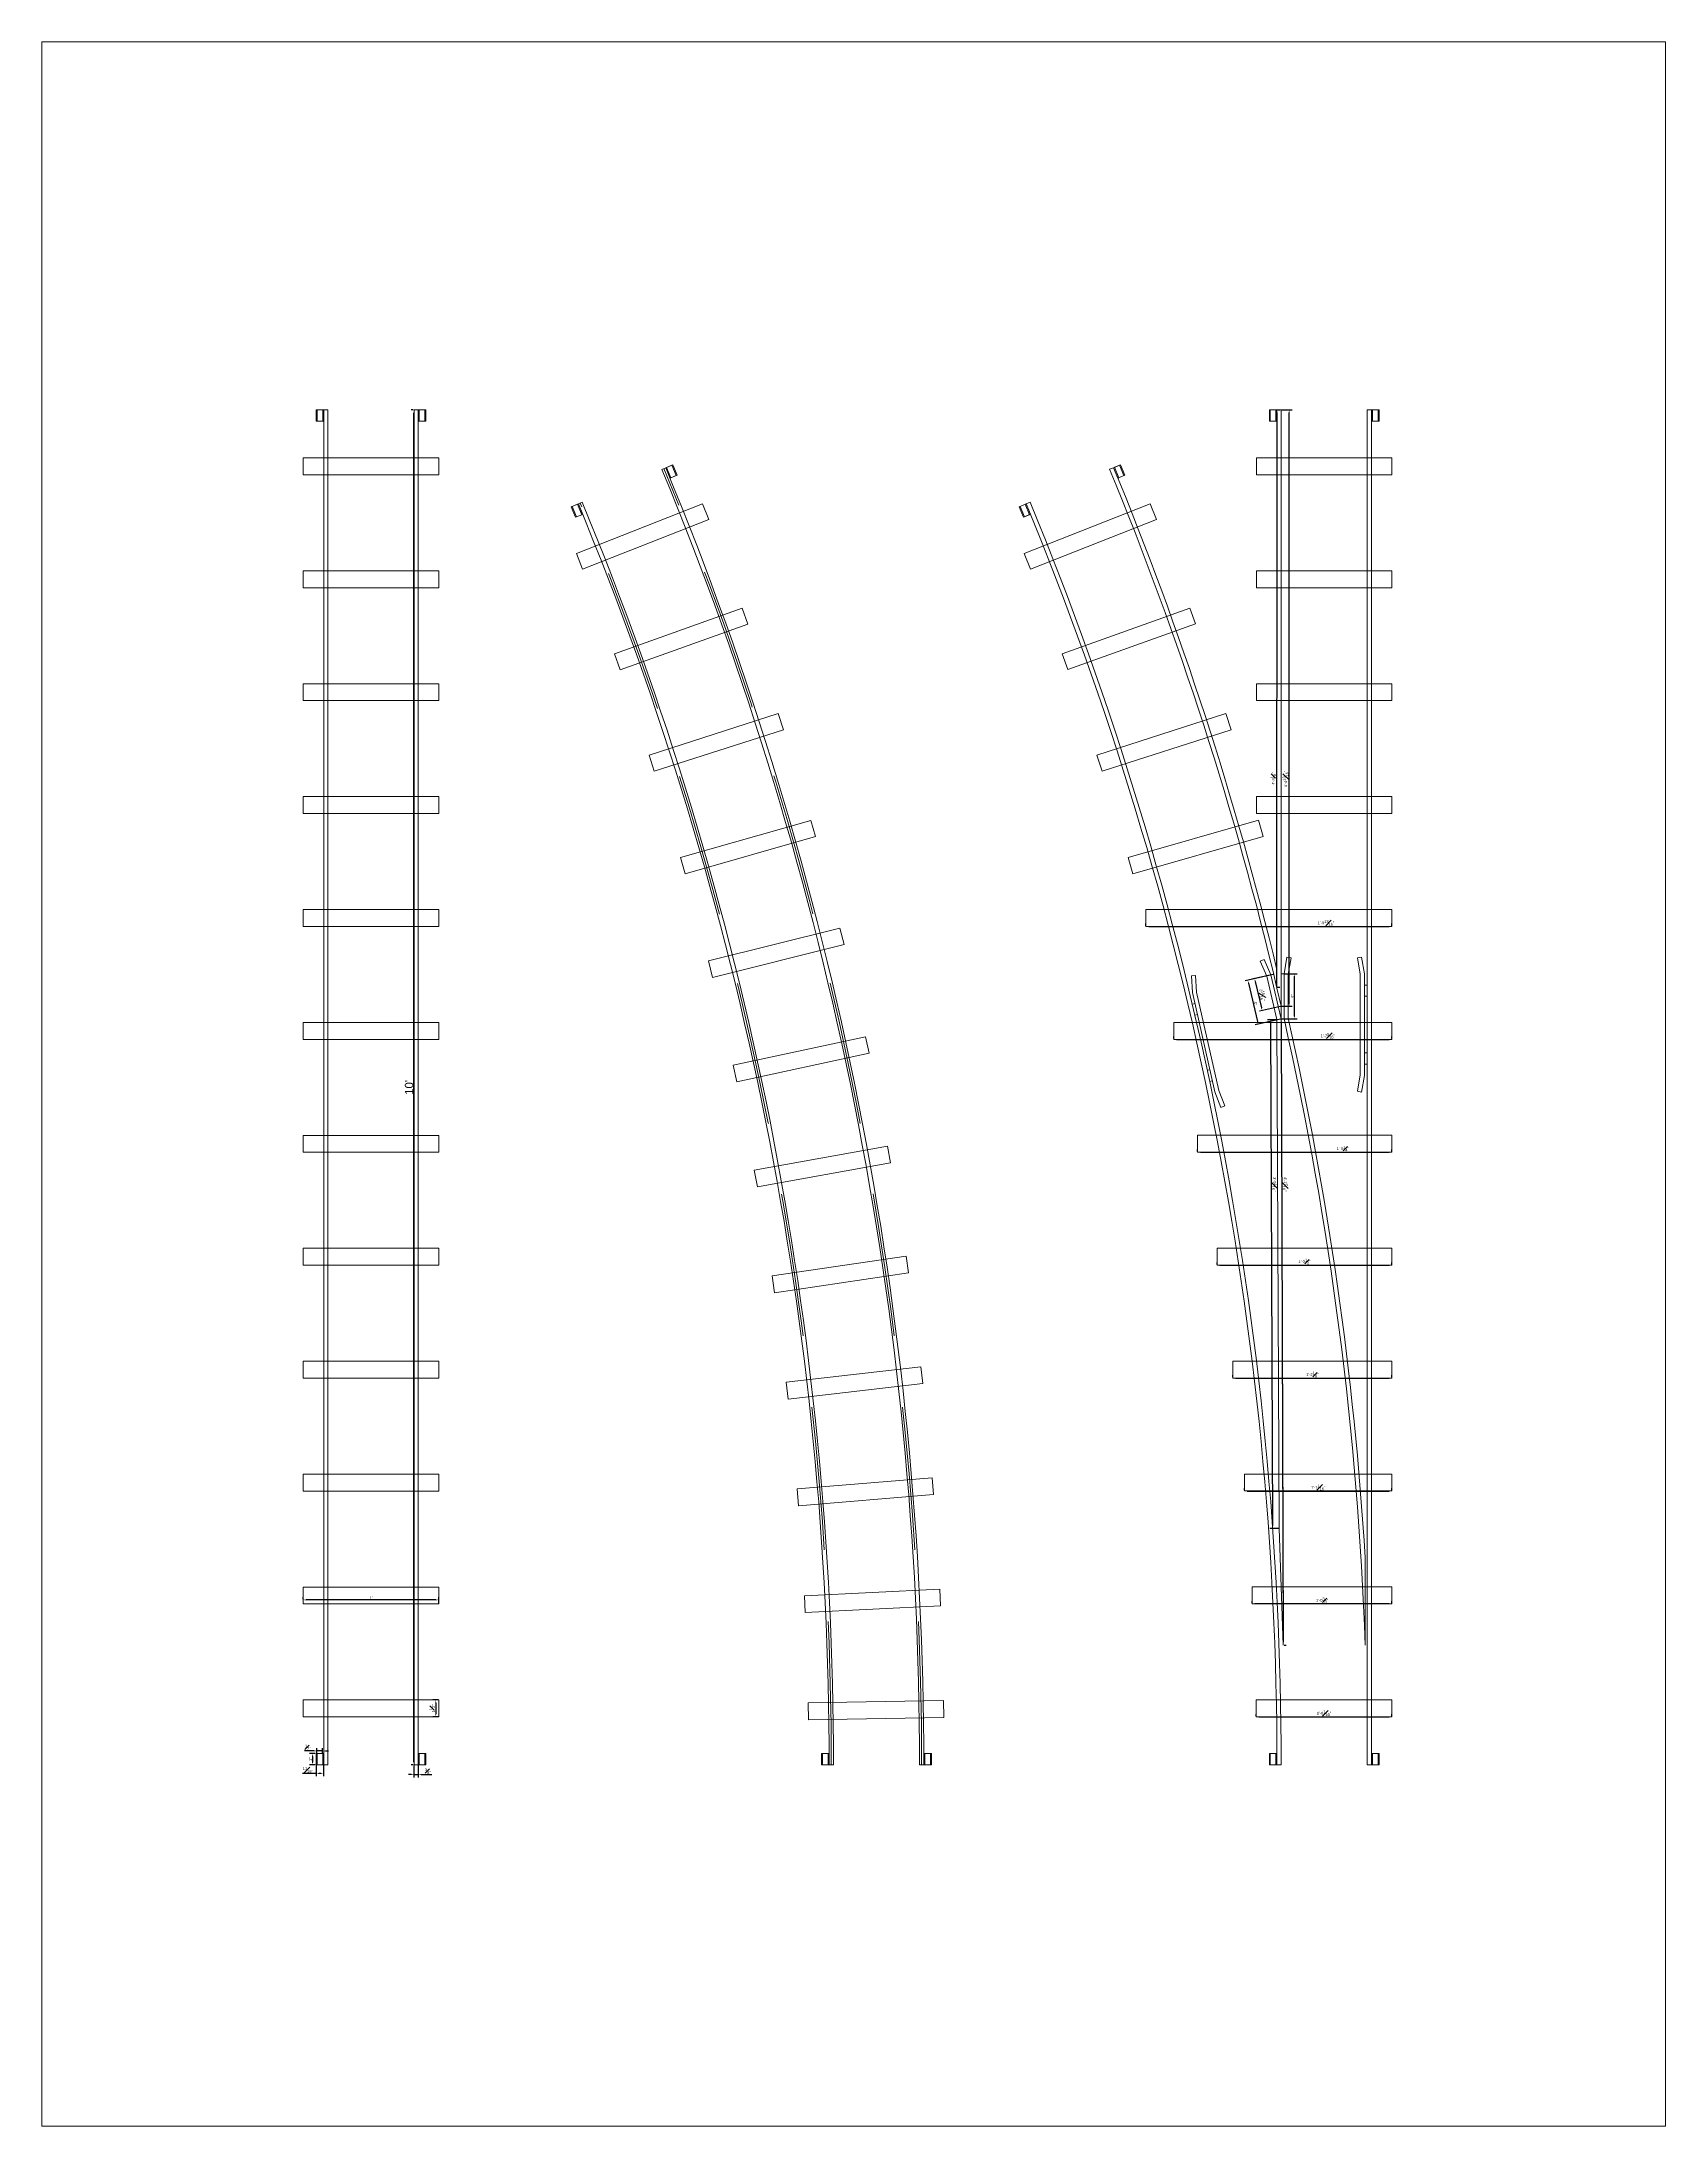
# Paper-space layout 'Layout1' of a CAD drawing. Header units: inches. Extents: x -14 to 130, y -13 to 172.
# The model-space entities are those that its viewports show. They can reach past a viewport. Long polylines and large blocks are cut down to what shows.
import ezdxf

# ---------------------------------------------------------------- set-up
doc = ezdxf.new("R2010")
doc.units = ezdxf.units.IN
doc.header["$PDMODE"] = 34
doc.linetypes.add('DASHED', pattern=[19.05, 12.7, -6.35])
doc.layers.get('0').update_dxf_attribs({"lineweight": 0})
doc.dimstyles.get("Standard").update_dxf_attribs({"dimscale": 2.5, "dimtxt": 0.1, "dimasz": 0.1, "dimexe": 0.1, "dimexo": 0.025, "dimgap": 0.025, "dimtad": 1, "dimtoh": 1, "dimdec": 4, "dimlunit": 4, "dimtxsty": 'Standard', "dimcen": 0.09, "dimadec": 0, "dimazin": 0, "dimtfac": 1, "dimtdec": 4, "dimtofl": 0, "dimtmove": 0, "dimatfit": 3, "dimfxl": 1, "dimfrac": 1, "dimtolj": 1, "dimtzin": 0, "dimarcsym": 0})
doc.dimstyles.new('Standard-Large', dxfattribs={"dimscale": 2.5, "dimtxt": 0.3, "dimasz": 0.1, "dimexe": 0.1, "dimexo": 0.025, "dimgap": 0.025, "dimtad": 1, "dimtoh": 1, "dimdec": 4, "dimlunit": 4, "dimtxsty": 'Standard', "dimcen": 0.09, "dimadec": 0, "dimazin": 0, "dimtfac": 1, "dimtdec": 4, "dimtofl": 0, "dimtmove": 0, "dimatfit": 3, "dimfxl": 1, "dimfrac": 1, "dimtolj": 1, "dimtzin": 0, "dimarcsym": 0})

# ---------------------------------------------------------------- blocks, each defined once
blk = doc.blocks.new('*D1')
at = {"color": 0, "lineweight": -2, "transparency": 16777216}
for p, q in [((-5.03, 1.23), (-5.9, 1.23)), ((-4.78, 1.06), (-4.78, 1.48)), ((-4.28, 1.23), (-4.78, 1.23)), ((-4.28, 1.06), (-4.28, 1.48)), ((-4.03, 1.23), (-3.77, 1.23))]:
    blk.add_line(p, q, dxfattribs=at)
at = {"color": 0, "transparency": 16777216}
for points in [[(-5.03, 1.27), (-5.03, 1.19), (-4.78, 1.23)], [(-4.03, 1.27), (-4.03, 1.19), (-4.28, 1.23)]]:
    blk.add_solid(points, dxfattribs=at)
at = {"layer": 'Defpoints', "color": 0, "transparency": 16777216}
for p in [(-4.78, 1.23), (-4.78, 1), (-4.28, 1)]:
    blk.add_point(p, dxfattribs=at)
at = {"color": 0, "transparency": 16777216, "insert": (-5.59, 1.55), "char_height": 0.25, "attachment_point": 5}
blk.add_mtext('{\\H1x;\\S1#2;}"', dxfattribs=at)
blk = doc.blocks.new('*D2')
at = {"color": 0, "lineweight": -2, "transparency": 16777216}
for p, q in [((-4.86, -0.76), (-6.07, -0.76)), ((-4.86, -0.06), (-4.86, -1.01)), ((-4.44, -0.76), (-4.61, -0.76)), ((-4.19, -0.06), (-4.19, -1.01))]:
    blk.add_line(p, q, dxfattribs=at)
at = {"color": 0, "transparency": 16777216}
for points in [[(-4.61, -0.72), (-4.61, -0.8), (-4.86, -0.76)], [(-4.44, -0.72), (-4.44, -0.8), (-4.19, -0.76)]]:
    blk.add_solid(points, dxfattribs=at)
at = {"layer": 'Defpoints', "color": 0, "transparency": 16777216}
for p in [(-4.86, 0), (-4.19, 0), (-4.86, -0.76)]:
    blk.add_point(p, dxfattribs=at)
at = {"color": 0, "transparency": 16777216, "insert": (-5.59, -0.45), "char_height": 0.25, "attachment_point": 5}
blk.add_mtext('{\\H1x;\\S11#16;}"', dxfattribs=at)
blk = doc.blocks.new('*D3')
at = {"color": 0, "lineweight": -2, "transparency": 16777216}
for p, q in [((-4.93, 1), (-5.43, 1)), ((-5.18, 0.75), (-5.18, 0.25)), ((-4.93, 0), (-5.43, 0))]:
    blk.add_line(p, q, dxfattribs=at)
at = {"color": 0, "transparency": 16777216}
for points in [[(-5.22, 0.75), (-5.13, 0.75), (-5.18, 1)], [(-5.22, 0.25), (-5.13, 0.25), (-5.18, 0)]]:
    blk.add_solid(points, dxfattribs=at)
at = {"layer": 'Defpoints', "color": 0, "transparency": 16777216}
for p in [(-4.86, 1), (-4.86, 0), (-5.18, 0)]:
    blk.add_point(p, dxfattribs=at)
at = {"color": 0, "transparency": 16777216, "insert": (-5.36, 0.5), "char_height": 0.25, "attachment_point": 5, "rotation": 90}
blk.add_mtext('1"', dxfattribs=at)
blk = doc.blocks.new('*D4')
at = {"color": 0, "lineweight": -2, "transparency": 16777216}
for p, q in [((3.56, -0.86), (3.31, -0.86)), ((3.81, -0.06), (3.81, -1.11)), ((3.81, -0.86), (4.19, -0.86)), ((4.19, -0.06), (4.19, -1.11)), ((4.44, -0.86), (5.4, -0.86))]:
    blk.add_line(p, q, dxfattribs=at)
at = {"color": 0, "transparency": 16777216}
for points in [[(3.56, -0.82), (3.56, -0.91), (3.81, -0.86)], [(4.44, -0.82), (4.44, -0.91), (4.19, -0.86)]]:
    blk.add_solid(points, dxfattribs=at)
at = {"layer": 'Defpoints', "color": 0, "transparency": 16777216}
for p in [(3.81, 0), (4.19, 0), (4.19, -0.86)]:
    blk.add_point(p, dxfattribs=at)
at = {"color": 0, "transparency": 16777216, "insert": (5.04, -0.55), "char_height": 0.25, "attachment_point": 5}
blk.add_mtext('{\\H1x;\\S3#8;}"', dxfattribs=at)
blk = doc.blocks.new('*D5')
at = {"color": 0, "lineweight": -2, "transparency": 16777216}
for p, q in [((5.94, 5.75), (5.49, 5.75)), ((5.94, 4.25), (5.49, 4.25)), ((5.74, 5.5), (5.74, 4.5))]:
    blk.add_line(p, q, dxfattribs=at)
at = {"color": 0, "transparency": 16777216}
for points in [[(5.7, 5.5), (5.78, 5.5), (5.74, 5.75)], [(5.7, 4.5), (5.78, 4.5), (5.74, 4.25)]]:
    blk.add_solid(points, dxfattribs=at)
at = {"layer": 'Defpoints', "color": 0, "transparency": 16777216}
for p in [(6, 5.75), (5.74, 4.25), (6, 4.25)]:
    blk.add_point(p, dxfattribs=at)
at = {"color": 0, "transparency": 16777216, "insert": (5.42, 5), "char_height": 0.25, "attachment_point": 5, "rotation": 90}
blk.add_mtext('1{\\H1x;\\S1#2;}"', dxfattribs=at)
blk = doc.blocks.new('*D6')
at = {"color": 0, "lineweight": -2, "transparency": 16777216}
for p, q in [((-6, 14.67), (-6, 14.86)), ((6, 14.31), (6, 14.86)), ((5.75, 14.61), (-5.75, 14.61))]:
    blk.add_line(p, q, dxfattribs=at)
at = {"color": 0, "transparency": 16777216}
for points in [[(-5.75, 14.65), (-5.75, 14.56), (-6, 14.61)], [(5.75, 14.65), (5.75, 14.56), (6, 14.61)]]:
    blk.add_solid(points, dxfattribs=at)
at = {"layer": 'Defpoints', "color": 0, "transparency": 16777216}
for p in [(-6, 14.61), (-6, 14.61), (6, 14.25)]:
    blk.add_point(p, dxfattribs=at)
at = {"color": 0, "transparency": 16777216, "insert": (0, 14.79), "char_height": 0.25, "attachment_point": 5}
blk.add_mtext("1'", dxfattribs=at)
blk = doc.blocks.new('*D7')
at = {"color": 0, "lineweight": -2, "transparency": 16777216}
for p, q in [((3.75, 120), (3.56, 120)), ((3.81, 0.25), (3.81, 119.75)), ((3.75, 0), (3.56, 0))]:
    blk.add_line(p, q, dxfattribs=at)
at = {"color": 0, "transparency": 16777216}
for points in [[(3.77, 119.75), (3.85, 119.75), (3.81, 120)], [(3.77, 0.25), (3.85, 0.25), (3.81, 0)]]:
    blk.add_solid(points, dxfattribs=at)
at = {"layer": 'Defpoints', "color": 0, "transparency": 16777216}
for p in [(3.81, 120), (3.81, 120), (3.81, 0)]:
    blk.add_point(p, dxfattribs=at)
at = {"color": 0, "transparency": 16777216, "insert": (3.38, 60), "char_height": 0.75, "attachment_point": 5, "rotation": 90}
blk.add_mtext("\\A1;10'", dxfattribs=at)
blk = doc.blocks.new('*D25')
at = {"color": 0, "lineweight": -2, "transparency": 16777216}
for p, q in [((79.89, 70), (78.02, 69.57)), ((78.32, 69.38), (78.87, 67.04)), ((80.55, 67.17), (78.69, 66.74))]:
    blk.add_line(p, q, dxfattribs=at)
at = {"color": 0, "transparency": 16777216}
for points in [[(78.36, 69.39), (78.28, 69.37), (78.26, 69.62)], [(78.91, 67.05), (78.83, 67.03), (78.93, 66.79)]]:
    blk.add_solid(points, dxfattribs=at)
at = {"layer": 'Defpoints', "color": 0, "transparency": 16777216}
for p in [(79.95, 70.02), (78.93, 66.79), (80.61, 67.19)]:
    blk.add_point(p, dxfattribs=at)
at = {"color": 0, "transparency": 16777216, "insert": (78.93, 68.18), "char_height": 0.25, "attachment_point": 5, "rotation": 283.2274}
blk.add_mtext('\\A1;2{\\H1x;\\S15#16;}"', dxfattribs=at)
blk = doc.blocks.new('*D26')
at = {"color": 0, "lineweight": -2, "transparency": 16777216}
for p, q in [((79.64, 69.95), (77.41, 69.42)), ((77.71, 69.24), (78.5, 65.83)), ((80.55, 66.05), (78.32, 65.53))]:
    blk.add_line(p, q, dxfattribs=at)
at = {"color": 0, "transparency": 16777216}
for points in [[(77.75, 69.25), (77.67, 69.23), (77.65, 69.48)], [(78.54, 65.84), (78.46, 65.82), (78.56, 65.59)]]:
    blk.add_solid(points, dxfattribs=at)
at = {"layer": 'Defpoints', "color": 0, "transparency": 16777216}
for p in [(79.7, 69.96), (78.56, 65.59), (80.61, 66.06)]:
    blk.add_point(p, dxfattribs=at)
at = {"color": 0, "transparency": 16777216, "insert": (78.32, 67.45), "char_height": 0.25, "attachment_point": 5, "rotation": 283.1225}
blk.add_mtext('\\A1;4"', dxfattribs=at)
blk = doc.blocks.new('*D27')
at = {"color": 0, "lineweight": -2, "transparency": 16777216}
for p, q in [((80.92, 70.06), (82.04, 70.06)), ((81.79, 66.31), (81.79, 69.81)), ((80.92, 66.06), (82.04, 66.06))]:
    blk.add_line(p, q, dxfattribs=at)
at = {"color": 0, "transparency": 16777216}
for points in [[(81.75, 69.81), (81.83, 69.81), (81.79, 70.06)], [(81.75, 66.31), (81.83, 66.31), (81.79, 66.06)]]:
    blk.add_solid(points, dxfattribs=at)
at = {"layer": 'Defpoints', "color": 0, "transparency": 16777216}
for p in [(80.86, 70.06), (81.79, 70.06), (80.86, 66.06)]:
    blk.add_point(p, dxfattribs=at)
at = {"color": 0, "transparency": 16777216, "insert": (81.6, 68.06), "char_height": 0.25, "attachment_point": 5, "rotation": 90}
blk.add_mtext('\\A1;4"', dxfattribs=at)
blk = doc.blocks.new('*D28')
at = {"color": 0, "lineweight": -2, "transparency": 16777216}
for p, q in [((78.38, 4.32), (78.38, 4.5)), ((78.63, 4.25), (90.17, 4.25)), ((90.42, 4.32), (90.42, 4.5))]:
    blk.add_line(p, q, dxfattribs=at)
at = {"color": 0, "transparency": 16777216}
for points in [[(78.63, 4.29), (78.63, 4.21), (78.38, 4.25)], [(90.17, 4.29), (90.17, 4.21), (90.42, 4.25)]]:
    blk.add_solid(points, dxfattribs=at)
at = {"layer": 'Defpoints', "color": 0, "transparency": 16777216}
for p in [(78.38, 4.25), (90.42, 4.25), (90.42, 4.25)]:
    blk.add_point(p, dxfattribs=at)
at = {"color": 0, "transparency": 16777216, "insert": (84.4, 4.57), "char_height": 0.25, "attachment_point": 5}
blk.add_mtext('\\A1;1\'-0{\\H1x;\\S1#16;}"', dxfattribs=at)
blk = doc.blocks.new('*D29')
at = {"color": 0, "lineweight": -2, "transparency": 16777216}
for p, q in [((78.04, 14.32), (78.04, 14.5)), ((90.17, 14.25), (78.29, 14.25)), ((90.42, 14.32), (90.42, 14.5))]:
    blk.add_line(p, q, dxfattribs=at)
at = {"color": 0, "transparency": 16777216}
for points in [[(78.29, 14.29), (78.29, 14.21), (78.04, 14.25)], [(90.17, 14.29), (90.17, 14.21), (90.42, 14.25)]]:
    blk.add_solid(points, dxfattribs=at)
at = {"layer": 'Defpoints', "color": 0, "transparency": 16777216}
for p in [(78.04, 14.25), (78.04, 14.25), (90.42, 14.25)]:
    blk.add_point(p, dxfattribs=at)
at = {"color": 0, "transparency": 16777216, "insert": (84.23, 14.57), "char_height": 0.25, "attachment_point": 5}
blk.add_mtext('\\A1;1\'-0{\\H1x;\\S3#8;}"', dxfattribs=at)
blk = doc.blocks.new('*D30')
at = {"color": 0, "lineweight": -2, "transparency": 16777216}
for p, q in [((77.35, 24.32), (77.35, 24.5)), ((77.6, 24.25), (90.17, 24.25)), ((90.42, 24.32), (90.42, 24.5))]:
    blk.add_line(p, q, dxfattribs=at)
at = {"color": 0, "transparency": 16777216}
for points in [[(77.6, 24.29), (77.6, 24.21), (77.35, 24.25)], [(90.17, 24.29), (90.17, 24.21), (90.42, 24.25)]]:
    blk.add_solid(points, dxfattribs=at)
at = {"layer": 'Defpoints', "color": 0, "transparency": 16777216}
for p in [(77.35, 24.25), (90.42, 24.25), (90.42, 24.25)]:
    blk.add_point(p, dxfattribs=at)
at = {"color": 0, "transparency": 16777216, "insert": (83.89, 24.57), "char_height": 0.25, "attachment_point": 5}
blk.add_mtext('\\A1;1\'-1{\\H1x;\\S1#16;}"', dxfattribs=at)
blk = doc.blocks.new('*D31')
at = {"color": 0, "lineweight": -2, "transparency": 16777216}
for p, q in [((76.32, 34.32), (76.32, 34.5)), ((76.57, 34.25), (90.17, 34.25)), ((90.42, 34.32), (90.42, 34.5))]:
    blk.add_line(p, q, dxfattribs=at)
at = {"color": 0, "transparency": 16777216}
for points in [[(76.57, 34.29), (76.57, 34.21), (76.32, 34.25)], [(90.17, 34.29), (90.17, 34.21), (90.42, 34.25)]]:
    blk.add_solid(points, dxfattribs=at)
at = {"layer": 'Defpoints', "color": 0, "transparency": 16777216}
for p in [(76.32, 34.25), (90.42, 34.25), (90.42, 34.25)]:
    blk.add_point(p, dxfattribs=at)
at = {"color": 0, "transparency": 16777216, "insert": (83.37, 34.57), "char_height": 0.25, "attachment_point": 5}
blk.add_mtext('\\A1;1\'-2{\\H1x;\\S1#8;}"', dxfattribs=at)
blk = doc.blocks.new('*D32')
at = {"color": 0, "lineweight": -2, "transparency": 16777216}
for p, q in [((74.94, 44.32), (74.94, 44.5)), ((90.42, 44.32), (90.42, 44.5)), ((75.19, 44.25), (90.17, 44.25))]:
    blk.add_line(p, q, dxfattribs=at)
at = {"color": 0, "transparency": 16777216}
for points in [[(75.19, 44.29), (75.19, 44.21), (74.94, 44.25)], [(90.17, 44.29), (90.17, 44.21), (90.42, 44.25)]]:
    blk.add_solid(points, dxfattribs=at)
at = {"layer": 'Defpoints', "color": 0, "transparency": 16777216}
for p in [(74.94, 44.25), (90.42, 44.25), (90.42, 44.25)]:
    blk.add_point(p, dxfattribs=at)
at = {"color": 0, "transparency": 16777216, "insert": (82.68, 44.57), "char_height": 0.25, "attachment_point": 5}
blk.add_mtext('\\A1;1\'-3{\\H1x;\\S1#2;}"', dxfattribs=at)
blk = doc.blocks.new('*D33')
at = {"color": 0, "lineweight": -2, "transparency": 16777216}
for p, q in [((73.2, 54.32), (73.2, 54.5)), ((73.45, 54.25), (90.17, 54.25)), ((90.42, 54.32), (90.42, 54.5))]:
    blk.add_line(p, q, dxfattribs=at)
at = {"color": 0, "transparency": 16777216}
for points in [[(73.45, 54.29), (73.45, 54.21), (73.2, 54.25)], [(90.17, 54.29), (90.17, 54.21), (90.42, 54.25)]]:
    blk.add_solid(points, dxfattribs=at)
at = {"layer": 'Defpoints', "color": 0, "transparency": 16777216}
for p in [(73.2, 54.25), (90.42, 54.25), (90.42, 54.25)]:
    blk.add_point(p, dxfattribs=at)
at = {"color": 0, "transparency": 16777216, "insert": (86.07, 54.57), "char_height": 0.25, "attachment_point": 5}
blk.add_mtext('\\A1;1\'-5{\\H1x;\\S1#4;}"', dxfattribs=at)
blk = doc.blocks.new('*D34')
at = {"color": 0, "lineweight": -2, "transparency": 16777216}
for p, q in [((71.1, 64.32), (71.1, 64.5)), ((71.35, 64.25), (90.17, 64.25)), ((90.42, 64.32), (90.42, 64.5))]:
    blk.add_line(p, q, dxfattribs=at)
at = {"color": 0, "transparency": 16777216}
for points in [[(71.35, 64.29), (71.35, 64.21), (71.1, 64.25)], [(90.17, 64.29), (90.17, 64.21), (90.42, 64.25)]]:
    blk.add_solid(points, dxfattribs=at)
at = {"layer": 'Defpoints', "color": 0, "transparency": 16777216}
for p in [(71.1, 64.25), (90.42, 64.25), (90.42, 64.25)]:
    blk.add_point(p, dxfattribs=at)
at = {"color": 0, "transparency": 16777216, "insert": (84.74, 64.57), "char_height": 0.25, "attachment_point": 5}
blk.add_mtext('\\A1;1\'-7{\\H1x;\\S5#16;}"', dxfattribs=at)
blk = doc.blocks.new('*D35')
at = {"color": 0, "lineweight": -2, "transparency": 16777216}
for p, q in [((68.63, 74.32), (68.63, 74.5)), ((68.88, 74.25), (90.17, 74.25)), ((90.42, 74.32), (90.42, 74.5))]:
    blk.add_line(p, q, dxfattribs=at)
at = {"color": 0, "transparency": 16777216}
for points in [[(68.88, 74.29), (68.88, 74.21), (68.63, 74.25)], [(90.17, 74.29), (90.17, 74.21), (90.42, 74.25)]]:
    blk.add_solid(points, dxfattribs=at)
at = {"layer": 'Defpoints', "color": 0, "transparency": 16777216}
for p in [(68.63, 74.25), (90.42, 74.25), (90.42, 74.25)]:
    blk.add_point(p, dxfattribs=at)
at = {"color": 0, "transparency": 16777216, "insert": (84.58, 74.57), "char_height": 0.25, "attachment_point": 5}
blk.add_mtext('\\A1;1\'-9{\\H1x;\\S13#16;}"', dxfattribs=at)
blk = doc.blocks.new('*D38')
at = {"color": 0, "lineweight": -2, "transparency": 16777216}
for p, q in [((80.23, 69.13), (80.25, 119.75)), ((80.3, 120), (80.5, 120)), ((80.28, 68.88), (80.48, 68.88))]:
    blk.add_line(p, q, dxfattribs=at)
at = {"color": 0, "transparency": 16777216}
for points in [[(80.21, 119.75), (80.29, 119.75), (80.25, 120)], [(80.19, 69.13), (80.27, 69.13), (80.23, 68.88)]]:
    blk.add_solid(points, dxfattribs=at)
at = {"layer": 'Defpoints', "color": 0, "transparency": 16777216}
for p in [(80.24, 120), (80.25, 120), (80.22, 68.88)]:
    blk.add_point(p, dxfattribs=at)
at = {"color": 0, "transparency": 16777216, "insert": (79.92, 87.34), "char_height": 0.25, "attachment_point": 5, "rotation": 89.9782}
blk.add_mtext('\\A1;4\'-3{\\H1x;\\S1#8;}"', dxfattribs=at)
blk = doc.blocks.new('*D39')
at = {"color": 0, "lineweight": -2, "transparency": 16777216}
for p, q in [((80.67, 120), (81.57, 120)), ((81.32, 67.44), (81.32, 119.75)), ((80.67, 67.19), (81.57, 67.19))]:
    blk.add_line(p, q, dxfattribs=at)
at = {"color": 0, "transparency": 16777216}
for points in [[(81.27, 119.75), (81.36, 119.75), (81.32, 120)], [(81.27, 67.44), (81.36, 67.44), (81.32, 67.19)]]:
    blk.add_solid(points, dxfattribs=at)
at = {"layer": 'Defpoints', "color": 0, "transparency": 16777216}
for p in [(80.61, 120), (81.32, 120), (80.61, 67.19)]:
    blk.add_point(p, dxfattribs=at)
at = {"color": 0, "transparency": 16777216, "insert": (81, 87.31), "char_height": 0.25, "attachment_point": 5, "rotation": 90}
blk.add_mtext('\\A1;4\'-4{\\H1x;\\S13#16;}"', dxfattribs=at)
blk = doc.blocks.new('*D42')
at = {"color": 0, "lineweight": -2, "transparency": 16777216}
for p, q in [((80.61, 65.81), (80.8, 10.85)), ((80.67, 66.06), (80.86, 66.07)), ((80.86, 10.6), (81.05, 10.61))]:
    blk.add_line(p, q, dxfattribs=at)
at = {"color": 0, "transparency": 16777216}
for points in [[(80.65, 65.81), (80.57, 65.81), (80.61, 66.06)], [(80.84, 10.85), (80.76, 10.85), (80.8, 10.6)]]:
    blk.add_solid(points, dxfattribs=at)
at = {"layer": 'Defpoints', "color": 0, "transparency": 16777216}
for p in [(80.61, 66.06), (80.8, 10.6), (80.8, 10.6)]:
    blk.add_point(p, dxfattribs=at)
at = {"color": 0, "transparency": 16777216, "insert": (80.97, 51.41), "char_height": 0.25, "attachment_point": 5, "rotation": 270.1937}
blk.add_mtext('\\A1;4\'-7{\\H1x;\\S7#16;}"', dxfattribs=at)
blk = doc.blocks.new('*D43')
at = {"color": 0, "lineweight": -2, "transparency": 16777216}
for p, q in [((80.17, 65.98), (79.41, 65.97)), ((79.66, 65.72), (79.85, 21.17)), ((80.36, 20.93), (79.6, 20.92))]:
    blk.add_line(p, q, dxfattribs=at)
at = {"color": 0, "transparency": 16777216}
for points in [[(79.7, 65.72), (79.62, 65.72), (79.66, 65.97)], [(79.89, 21.17), (79.8, 21.17), (79.85, 20.92)]]:
    blk.add_solid(points, dxfattribs=at)
at = {"layer": 'Defpoints', "color": 0, "transparency": 16777216}
for p in [(80.24, 65.98), (79.85, 20.92), (80.42, 20.93)]:
    blk.add_point(p, dxfattribs=at)
at = {"color": 0, "transparency": 16777216, "insert": (80.03, 51.42), "char_height": 0.25, "attachment_point": 5, "rotation": 270.2382}
blk.add_mtext('\\A1;3\'-9{\\H1x;\\S1#16;}"', dxfattribs=at)

msp = doc.modelspace()

# ---------------------------------------------------------------- linework, layer by layer
for p, q in [((80.23615, 68.79942), (80.23615, 120.00262)), ((80.23615, 120.00262), (80.61115, 120.00262)), ((80.61115, 120.00262), (80.61115, 67.18893)), ((25.7584, 114.7332), (26.10486, 114.87671)), ((65.41428, 114.73589), (65.76073, 114.8794)), ((18.36736, 111.67174), (18.71382, 111.81524)), ((58.02324, 111.67443), (58.3697, 111.81793)), ((79.10477, 71.33543), (78.76088, 71.18587)), ((78.76088, 71.18587), (79.34605, 69.84042)), ((79.70301, 69.9599), (79.10477, 71.33543)), ((80.86115, 70.06438), (81.12162, 71.54159)), ((81.12162, 71.54159), (81.49092, 71.47647)), ((81.49092, 71.47647), (81.23615, 70.03157)), ((87.72567, 71.54159), (87.35637, 71.47647)), ((87.35637, 71.47647), (87.61115, 70.03157)), ((87.98615, 70.06438), (87.72567, 71.54159)), ((72.6606, 69.88565), (73.03489, 69.9087)), ((72.75279, 68.38849), (72.6606, 69.88565)), ((74.72245, 59.60703), (72.75279, 68.38849)), ((73.03489, 69.9087), (73.12507, 68.44428)), ((73.12507, 68.44428), (75.08289, 59.71558)), ((79.34605, 69.84042), (80.23615, 66.0225)), ((79.70301, 69.9599), (79.9461, 70.01828)), ((80.61115, 66.06438), (79.70301, 69.9599)), ((80.61115, 67.18893), (80.23615, 68.79942)), ((81.23615, 70.03157), (81.23615, 66.13412)), ((87.61115, 70.03157), (87.61115, 61.09719)), ((87.98615, 61.06438), (87.98615, 70.06438)), ((87.98615, 69.06438), (88.23615, 69.06438)), ((72.74171, 67.35819), (72.98498, 67.41582)), ((88.23615, 68.06438), (87.98615, 68.06438)), ((73.21384, 66.44236), (72.97037, 66.38556)), ((80.42365, 20.92604), (80.23615, 66.0225)), ((80.79865, 10.60425), (80.61115, 66.06438)), ((88.23615, 63.06438), (87.98615, 63.06438)), ((74.30812, 61.56364), (74.06372, 61.51101)), ((87.61115, 61.09719), (87.35637, 59.65229)), ((87.72567, 59.58717), (87.98615, 61.06438)), ((87.98615, 62.06438), (88.23615, 62.06438)), ((74.51696, 60.58569), (74.27238, 60.5339)), ((75.27854, 58.21391), (74.72245, 59.60703)), ((75.08289, 59.71558), (75.62682, 58.35294)), ((87.35637, 59.65229), (87.72567, 59.58717)), ((75.62682, 58.35294), (75.27854, 58.21391)), ((80.79865, 10.60425), (80.42365, 20.92604)), ((88.04865, 10.60425), (88.04865, 18.37092)), ((80.23615, 0.00262), (80.61115, 0.00262)), ((40.58027, -0.00007), (40.95527, -0.00007)), ((48.58027, -0.00007), (48.95527, -0.00007))]:
    msp.add_line(p, q)
for points in [[(-4.1875, 120), (-4.8625, 120), (-4.8625, 119), (-4.1875, 119)], [(-3.8125, 0), (-4.1875, 0), (-4.1875, 120), (-3.8125, 120)], [(3.8125, 0), (4.1875, 0), (4.1875, 120), (3.8125, 120)], [(4.1875, 120), (4.8625, 120), (4.8625, 119), (4.1875, 119)], [(80.23615, 119.00262), (79.56115, 119.00262), (79.56115, 120.00262), (80.23615, 120.00262)], [(88.23615, 0.00262), (88.61115, 0.00262), (88.61115, 120.00262), (88.23615, 120.00262)], [(88.61115, 119.00262), (89.28615, 119.00262), (89.28615, 120.00262), (88.61115, 120.00262)], [(-6, 114.25), (6, 114.25), (6, 115.75), (-6, 115.75)], [(26.10486, 114.87671), (26.72847, 115.13502), (27.11116, 114.21114), (26.48754, 113.95283)], [(66.14342, 113.95552), (66.76704, 114.21383), (66.38435, 115.13771), (65.76073, 114.8794)], [(78.42365, 114.25262), (90.42365, 114.25262), (90.42365, 115.75262), (78.42365, 115.75262)], [(18.36736, 111.67174), (17.74375, 111.41343), (18.12643, 110.48955), (18.75005, 110.74786)], [(18.7484, 105.88204), (29.90861, 110.29223), (29.35733, 111.68725), (18.19713, 107.27706)], [(58.40593, 110.75055), (57.78231, 110.49224), (57.39962, 111.41612), (58.02324, 111.67443)], [(58.40428, 105.88473), (69.56448, 110.29492), (69.01321, 111.68994), (57.853, 107.27975)], [(-6, 104.25), (6, 104.25), (6, 105.75), (-6, 105.75)], [(78.42365, 104.25262), (90.42365, 104.25262), (90.42365, 105.75262), (78.42365, 105.75262)], [(22.06822, 96.99183), (33.36674, 101.03451), (32.86141, 102.44682), (21.56288, 98.40414)], [(61.72409, 96.99452), (73.02262, 101.0372), (72.51729, 102.44951), (61.21876, 98.40683)], [(-6, 94.25), (6, 94.25), (6, 95.75), (-6, 95.75)], [(78.42365, 94.25262), (90.42365, 94.25262), (90.42365, 95.75262), (78.42365, 95.75262)], [(25.09537, 87.99776), (36.52012, 91.66859), (36.06127, 93.09669), (24.63652, 89.42585)], [(64.75125, 88.00045), (76.176, 91.67128), (75.71715, 93.09938), (64.2924, 89.42854)], [(-6, 84.25), (6, 84.25), (6, 85.75), (-6, 85.75)], [(78.42365, 84.25262), (90.42365, 84.25262), (90.42365, 85.75262), (78.42365, 85.75262)], [(27.82663, 78.90946), (39.36537, 82.20452), (38.95349, 83.64686), (27.41475, 80.3518)], [(67.48251, 78.91215), (79.02125, 82.20721), (78.60937, 83.64955), (67.07063, 80.35449)], [(-6, 74.25), (6, 74.25), (6, 75.75), (-6, 75.75)], [(68.62747, 74.25262), (90.42365, 74.25262), (90.42365, 75.75262), (68.62747, 75.75262)], [(30.25907, 69.73666), (41.89944, 72.65242), (41.53497, 74.10747), (29.8946, 71.1917)], [(80.61115, 66.06438), (80.86115, 66.06438), (80.86115, 70.06438), (80.61115, 70.06438)], [(-6, 64.25), (6, 64.25), (6, 65.75), (-6, 65.75)], [(71.09714, 64.25262), (90.42365, 64.25262), (90.42365, 65.75262), (71.09714, 65.75262)], [(32.39008, 60.48918), (44.11962, 63.02252), (43.80295, 64.48871), (32.07341, 61.95537)], [(-6, 54.25), (6, 54.25), (6, 55.75), (-6, 55.75)], [(73.19708, 54.25262), (90.42365, 54.25262), (90.42365, 55.75262), (73.19708, 55.75262)], [(34.21737, 51.17693), (46.02353, 53.32514), (45.755, 54.8009), (33.94885, 52.6527)], [(-6, 44.25), (6, 44.25), (6, 45.75), (-6, 45.75)], [(35.739, 41.80988), (47.60912, 43.57065), (47.38903, 45.05441), (35.51891, 43.29365)], [(74.93534, 44.25262), (90.42365, 44.25262), (90.42365, 45.75262), (74.93534, 45.75262)], [(-6, 34.25), (6, 34.25), (6, 35.75), (-6, 35.75)], [(36.95334, 32.39806), (48.87471, 33.76951), (48.70328, 35.25968), (36.78191, 33.88823)], [(76.31845, 34.25262), (90.42365, 34.25262), (90.42365, 35.75262), (76.31845, 35.75262)], [(-6, 24.25), (6, 24.25), (6, 25.75), (-6, 25.75)], [(37.85908, 22.95155), (49.81894, 23.9322), (49.69636, 25.42718), (37.7365, 24.44653)], [(77.35147, 24.25262), (90.42365, 24.25262), (90.42365, 25.75262), (77.35147, 25.75262)], [(-6, 14.25), (6, 14.25), (6, 15.75), (-6, 15.75)], [(38.45525, 13.48046), (50.4408, 14.06927), (50.3672, 15.56746), (38.38165, 14.97865)], [(78.03812, 14.25262), (90.42365, 14.25262), (90.42365, 15.75262), (78.03812, 15.75262)], [(-6, 4.25), (6, 4.25), (6, 5.75), (-6, 5.75)], [(38.74122, 3.99493), (50.73961, 4.19127), (50.71507, 5.69107), (38.71668, 5.49473)], [(78.38083, 4.25262), (90.42365, 4.25262), (90.42365, 5.75262), (78.38083, 5.75262)], [(-4.1875, 0), (-4.8625, 0), (-4.8625, 1), (-4.1875, 1)], [(4.1875, 0), (4.8625, 0), (4.8625, 1), (4.1875, 1)], [(40.58027, -0.00007), (39.90527, -0.00007), (39.90527, 0.99993), (40.58027, 0.99993)], [(48.95527, -0.00007), (49.63027, -0.00007), (49.63027, 0.99993), (48.95527, 0.99993)], [(80.23615, 0.00262), (79.56115, 0.00262), (79.56115, 1.00262), (80.23615, 1.00262)], [(88.61115, 0.00262), (89.28615, 0.00262), (89.28615, 1.00262), (88.61115, 1.00262)]]:
    msp.add_lwpolyline(points, close=True)
at = {"linetype": 'DASHED'}
for points in [[(-4.775, 120), (-4.275, 120), (-4.275, 119), (-4.775, 119)], [(4.775, 120), (4.275, 120), (4.275, 119), (4.775, 119)], [(80.14865, 119.00262), (79.64865, 119.00262), (79.64865, 120.00262), (80.14865, 120.00262)], [(89.19865, 119.00262), (88.69865, 119.00262), (88.69865, 120.00262), (89.19865, 120.00262)], [(26.64764, 115.10154), (26.1857, 114.9102), (26.56838, 113.98632), (27.03032, 114.17766)], [(66.6862, 114.18035), (66.22426, 113.98901), (65.84157, 114.91289), (66.30351, 115.10423)], [(18.28653, 111.63825), (17.82459, 111.44691), (18.20727, 110.52303), (18.66921, 110.71437)], [(58.32509, 110.71706), (57.86315, 110.52572), (57.48046, 111.4496), (57.9424, 111.64094)], [(-4.775, 0), (-4.275, 0), (-4.275, 1), (-4.775, 1)], [(4.775, 0), (4.275, 0), (4.275, 1), (4.775, 1)], [(40.49277, -0.00007), (39.99277, -0.00007), (39.99277, 0.99993), (40.49277, 0.99993)], [(49.54277, -0.00007), (49.04277, -0.00007), (49.04277, 0.99993), (49.54277, 0.99993)], [(80.14865, 0.00262), (79.64865, 0.00262), (79.64865, 1.00262), (80.14865, 1.00262)], [(89.19865, 0.00262), (88.69865, 0.00262), (88.69865, 1.00262), (89.19865, 1.00262)]]:
    msp.add_lwpolyline(points, close=True, dxfattribs=at)
for centre, radius, start, end in [((-251.23223, -0.00007), 299.8125, 0, 22.5), ((-251.23223, -0.00007), 300.1875, 0, 22.5), ((-211.57635, 0.00262), 299.8125, 13.2656403, 22.5), ((-211.57635, 0.00262), 300.1875, 13.5659011, 22.5), ((-251.23223, -0.00007), 291.8125, 0, 22.5), ((-251.23223, -0.00007), 292.1875, 0, 22.5), ((-211.57635, 0.00262), 291.8125, 0, 22.5), ((-211.57635, 0.00262), 292.1875, 0, 22.5), ((-211.57635, 0.00262), 299.8125, 2.0264507, 12.7346811), ((-211.57635, 0.00262), 300.1875, 3.5080876, 12.7266915)]:
    msp.add_arc(centre, radius, start, end)
for radius in [300, 292]:
    msp.add_arc((-251.23223, -0.00007), radius, 0, 22.5, dxfattribs=at)

# ---------------------------------------------------------------- dimensions: what is measured, and where the dimension line sits
dim = msp.add_linear_dim(base=(3.8125, 120), p1=(3.8125, 0), p2=(3.8125, 120), angle=90, dimstyle='Standard-Large')
dim.commit()
dim.dimension.update_dxf_attribs({"geometry": '*D7', "text_midpoint": (3.375, 60)})
for base, p1, p2, angle, picture, middle, dimtype in [((80.24858, 120.00261), (80.21668, 68.88301), (80.23615, 120.00262), 89.9781845, '*D38', (80.23615, 87.33967), 161), ((81.31531, 120.00262), (80.61115, 67.18893), (80.61115, 120.00262), 90, '*D39', (81.31531, 87.31289), 160), ((78.55921, 65.58603), (79.70301, 69.9599), (80.61115, 66.06438), 283.1225456, '*D26', (78.13347, 67.41229), 161), ((78.92978, 66.79372), (79.9461, 70.01828), (80.61115, 67.18893), 283.2273539, '*D25', (78.6209, 68.10779), 161), ((81.79018, 70.06438), (80.86115, 66.06438), (80.86115, 70.06438), 90, '*D27', (81.79018, 68.06438), 160), ((79.846678, 20.92364), (80.236335, 65.977002), (80.423646, 20.926039), 270.2382204, '*D43', (79.719895, 51.416844), 161), ((80.79865, 10.60425), (80.61115, 66.06438), (80.79865, 10.60425), 270.1937052, '*D42', (80.66069, 51.40889), 161)]:
    dim = msp.add_linear_dim(base=base, p1=p1, p2=p2, angle=angle, dimstyle='Standard')
    dim.commit()
    dim.dimension.update_dxf_attribs({"geometry": picture, "text_midpoint": middle, "dimtype": dimtype})
for base, p1, p2, picture, middle in [((90.42365, 74.25262), (68.62747, 74.25262), (90.42365, 74.25262), '*D35', (84.57691, 74.25262)), ((90.42365, 64.25262), (71.09714, 64.25262), (90.42365, 64.25262), '*D34', (84.73806, 64.25262)), ((90.42365, 54.25262), (73.19708, 54.25262), (90.42365, 54.25262), '*D33', (86.0664, 54.25262))]:
    dim = msp.add_linear_dim(base=base, p1=p1, p2=p2, dimstyle='Standard')
    dim.commit()
    dim.dimension.update_dxf_attribs({"geometry": picture, "text_midpoint": middle, "dimtype": 160})
for base, p1, p2, picture, middle in [((90.42365, 44.25262), (74.93534, 44.25262), (90.42365, 44.25262), '*D32', (82.6795, 44.56512)), ((90.42365, 34.25262), (76.31845, 34.25262), (90.42365, 34.25262), '*D31', (83.37105, 34.56512)), ((90.42365, 24.25262), (77.35147, 24.25262), (90.42365, 24.25262), '*D30', (83.88756, 24.56512)), ((78.03812, 14.25262), (90.42365, 14.25262), (78.03812, 14.25262), '*D29', (84.23088, 14.56512)), ((90.42365, 4.25262), (78.38083, 4.25262), (90.42365, 4.25262), '*D28', (84.40224, 4.56512))]:
    dim = msp.add_linear_dim(base=base, p1=p1, p2=p2, dimstyle='Standard')
    dim.commit()
    dim.dimension.update_dxf_attribs({"geometry": picture, "text_midpoint": middle})
for base, p1, p2, picture, middle in [((-6, 14.60514), (6, 14.25), (-6, 14.60514), '*D6', (0, 14.79264)), ((-4.8625, -0.7593), (-4.1875, 0), (-4.8625, 0), '*D2', (-5.59167, -0.4468)), ((-4.775, 1.2332), (-4.275, 1), (-4.775, 1), '*D1', (-5.5875, 1.5457)), ((4.1875, -0.8643), (3.8125, 0), (4.1875, 0), '*D4', (5.04167, -0.5518))]:
    dim = msp.add_linear_dim(base=base, p1=p1, p2=p2, dimstyle='Standard', override={"dimtad": 1, "dimtoh": 0, "dimdec": 4, "dimlunit": 4, "dimcen": 2.5, "dimtofl": 1, "dimtolj": 0, "dimtzin": 8})
    dim.commit()
    dim.dimension.update_dxf_attribs({"geometry": picture, "text_midpoint": middle})
for base, p1, p2, picture, middle in [((5.73731, 4.25), (6, 5.75), (6, 4.25), '*D5', (5.42481, 5)), ((-5.17588, 0), (-4.8625, 1), (-4.8625, 0), '*D3', (-5.36338, 0.5))]:
    dim = msp.add_linear_dim(base=base, p1=p1, p2=p2, angle=90, dimstyle='Standard', override={"dimtad": 1, "dimtoh": 0, "dimdec": 4, "dimlunit": 4, "dimcen": 2.5, "dimtofl": 1, "dimtolj": 0, "dimtzin": 8})
    dim.commit()
    dim.dimension.update_dxf_attribs({"geometry": picture, "text_midpoint": middle})

psp = doc.layouts.get("Layout1")

# ---------------------------------------------------------------- viewports
at = {"layer": '0'}
psp.add_viewport(center=(58.33, 79.48), size=(143.79, 184.622), view_center_point=(42.73868, 60.29773), view_height=184.621578, dxfattribs=at)

doc.saveas('drawing.dxf')
